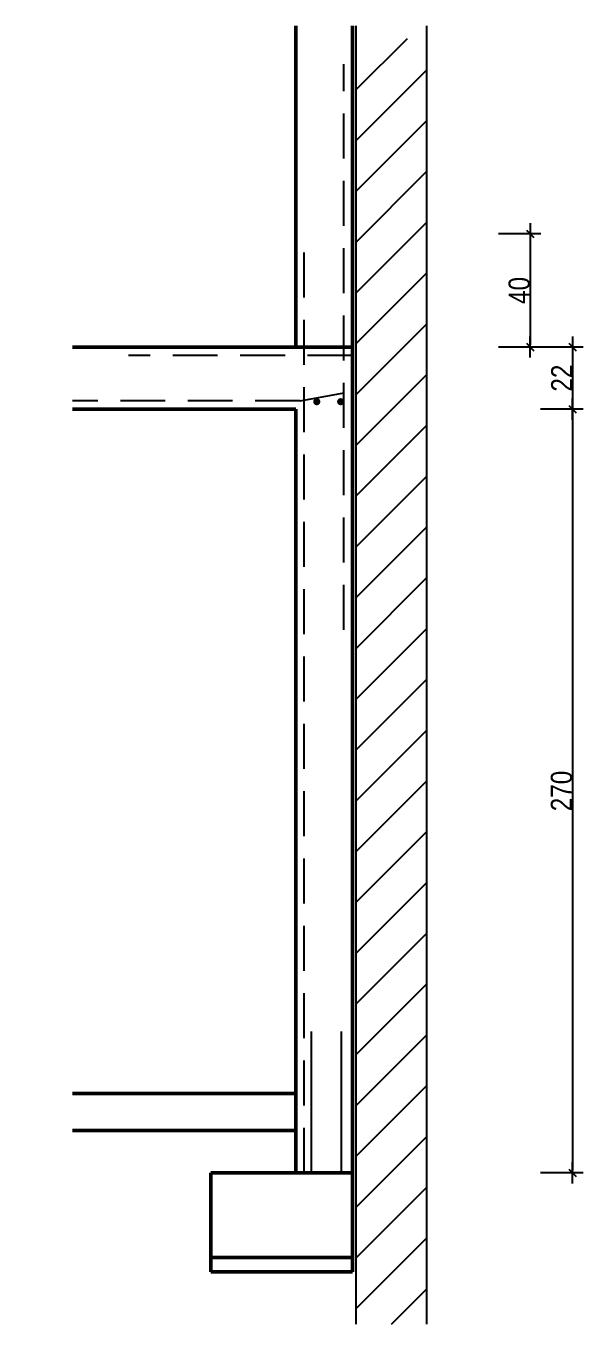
# Model space of a CAD drawing. Header units: centimetres. Extents: x -4990 to 114398, y -61489 to -12305.
# Drawn here: x 36234 to 36628, y -42659 to -41741 of the extents above; entities that cross this region are included whole.
import ezdxf

# ---------------------------------------------------------------- set-up
doc = ezdxf.new("R2010")
doc.units = ezdxf.units.CM
doc.header["$LTSCALE"] = 0.5
doc.linetypes.add('CACHEX2', pattern=[19.05, 12.7, -6.35])
doc.layers.get('DEFPOINTS').update_dxf_attribs({"linetype": 'CONTINUOUS'})
for name, color, linetype in [('01_cote_gen', 4, 'CONTINUOUS'), ('01_linteaux', 2, 'CONTINUOUS'), ('01_poch_murs', 253, 'CONTINUOUS'), ('AA_COTES', 2, 'CONTINUOUS')]:
    doc.layers.add(name, color=color, linetype=linetype)
doc.layers.add('01_murs_coup', color=5, linetype='CONTINUOUS', lineweight=60)
doc.styles.add('STYLE2', font='ARIALN.TTF')
doc.dimstyles.new('JB25', dxfattribs={"dimscale": 0.1, "dimtxt": 150, "dimasz": 15, "dimexe": 0.1, "dimexo": 0.1, "dimgap": 0.09, "dimtad": 1, "dimdec": 1, "dimlfac": 0.5, "dimdsep": 46, "dimtxsty": 'STYLE2', "dimblk1": 'BOND_G', "dimblk2": 'BOND_D', "dimsah": 1, "dimcen": 1.5, "dimdle": 0.01, "dimse1": 1, "dimse2": 1, "dimclrd": 4, "dimclre": 2, "dimclrt": 6, "dimazin": 2, "dimtfac": 2.333333, "dimtdec": 1, "dimtix": 1, "dimtmove": 2, "dimatfit": 3, "dimldrblk": 'BOND_G', "dimfxl": 1, "dimtolj": 1, "dimtzin": 0, "dimarcsym": 0})

# ---------------------------------------------------------------- blocks, each defined once
blk = doc.blocks.new('BOND_G')
at = {"layer": 'AA_COTES', "color": 0}
for p, q in [((0, -5), (0, 15)), ((5, 0), (-5, 0)), ((1.77, 1.77), (-1.77, -1.77))]:
    blk.add_line(p, q, dxfattribs=at)
blk = doc.blocks.new('BOND_D')
at = {"layer": 'AA_COTES', "color": 0}
for p, q in [((5, 0), (-5, 0)), ((-1.77, -1.77), (1.77, 1.77)), ((0, 5), (0, -15))]:
    blk.add_line(p, q, dxfattribs=at)
blk = doc.blocks.new('*D4636')
at = {"layer": '01_cote_gen', "color": 4, "lineweight": -2, "ltscale": 2, "transparency": 16777216}
blk.add_line((36620.26, -41969.26), (36620.26, -42010.26), dxfattribs=at)
at = {"layer": 'DEFPOINTS', "color": 0, "ltscale": 2}
for p in [(36450.99, -41967.76), (36424.7, -42011.76), (36620.26, -42011.76)]:
    blk.add_point(p, dxfattribs=at)
at = {"layer": '01_cote_gen', "color": 4, "lineweight": -2, "ltscale": 2, "transparency": 16777216, "xscale": 1.5, "yscale": 1.5, "zscale": 1.5}
for name, p, rotation in [('BOND_G', (36620.26, -41967.76), 90), ('BOND_D', (36620.26, -42011.76), 270)]:
    blk.add_blockref(name, p, dxfattribs=dict(at, rotation=rotation))
at = {"layer": '01_cote_gen', "color": 6, "ltscale": 2, "transparency": 16777216, "insert": (36612.72, -41989.76), "char_height": 15, "attachment_point": 5, "rotation": 90, "style": 'STYLE2'}
blk.add_mtext('\\A1;22', dxfattribs=at)
blk = doc.blocks.new('*D4637')
at = {"layer": '01_cote_gen', "color": 4, "lineweight": -2, "ltscale": 2, "transparency": 16777216}
blk.add_line((36620.26, -42013.26), (36620.26, -42550.26), dxfattribs=at)
at = {"layer": 'DEFPOINTS', "color": 0, "ltscale": 2}
for p in [(36597.76, -42011.76), (36424.7, -42551.76), (36620.26, -42551.76)]:
    blk.add_point(p, dxfattribs=at)
at = {"layer": '01_cote_gen', "color": 4, "lineweight": -2, "ltscale": 2, "transparency": 16777216, "xscale": 1.5, "yscale": 1.5, "zscale": 1.5}
for name, p, rotation in [('BOND_G', (36620.26, -42011.76), 90), ('BOND_D', (36620.26, -42551.76), 270)]:
    blk.add_blockref(name, p, dxfattribs=dict(at, rotation=rotation))
at = {"layer": '01_cote_gen', "color": 6, "ltscale": 2, "transparency": 16777216, "insert": (36612.59, -42281.76), "char_height": 15, "attachment_point": 5, "rotation": 90, "style": 'STYLE2'}
blk.add_mtext('\\A1;270', dxfattribs=at)
blk = doc.blocks.new('*D4638')
at = {"layer": '01_cote_gen', "color": 4, "lineweight": -2, "ltscale": 2, "transparency": 16777216}
blk.add_line((36590.39, -41889.26), (36590.39, -41966.26), dxfattribs=at)
at = {"layer": 'DEFPOINTS', "color": 0, "ltscale": 2}
for p in [(36233.96, -41887.76), (36308.6, -41967.76), (36590.39, -41967.76)]:
    blk.add_point(p, dxfattribs=at)
at = {"layer": '01_cote_gen', "color": 4, "lineweight": -2, "ltscale": 2, "transparency": 16777216, "xscale": 1.5, "yscale": 1.5, "zscale": 1.5}
for name, p, rotation in [('BOND_G', (36590.39, -41887.76), 90), ('BOND_D', (36590.39, -41967.76), 270)]:
    blk.add_blockref(name, p, dxfattribs=dict(at, rotation=rotation))
at = {"layer": '01_cote_gen', "color": 6, "ltscale": 2, "transparency": 16777216, "insert": (36582.72, -41927.76), "char_height": 15, "attachment_point": 5, "rotation": 90, "style": 'STYLE2'}
blk.add_mtext('\\A1;40', dxfattribs=at)

msp = doc.modelspace()

# ---------------------------------------------------------------- hatches: boundary and pattern name
at = {"layer": '01_poch_murs', "ltscale": 2}
h = msp.add_hatch(dxfattribs=at)
h.set_pattern_fill('ANSI31', color=256, scale=8)
h.set_pattern_definition([(45, (4219.932, 0), (-17.960512, 17.960512), [])])
h.paths.add_polyline_path([(36517.195, -41749.587), (36467.195, -41749.587), (36467.195, -42658.739), (36517.195, -42658.739)])

# ---------------------------------------------------------------- linework, layer by layer
at = {"layer": '01_linteaux'}
for p, q in [((36467.195, -41740.704), (36467.195, -42658.739)), ((36517.195, -41740.704), (36517.195, -42658.739)), ((36435.677, -42451.757), (36435.677, -42551.757)), ((36456.845, -42451.757), (36456.845, -42551.757))]:
    msp.add_line(p, q, dxfattribs=at)
at = {"layer": '01_linteaux', "linetype": 'CACHEX2', "ltscale": 5}
for p, q in [((36458.704, -42167.759), (36458.704, -41767.759)), ((36430.704, -42551.757), (36430.704, -41887.759)), ((36464.705, -41973.759), (36306.328, -41973.76)), ((36427.686, -42005.759), (36266.795, -42005.76)), ((36427.686, -42005.759), (36458.861, -42000.196))]:
    msp.add_line(p, q, dxfattribs=at)
at = {"layer": '01_linteaux', "linetype": 'CACHEX2', "ltscale": 5, "const_width": 2.5}
for points in [[(36438.274, -42006.428, 1), (36440.774, -42006.428, 1)], [(36455.165, -42006.428, 1), (36457.665, -42006.428, 1)]]:
    msp.add_lwpolyline(points, format="xyb", close=True, dxfattribs=at)
at = {"layer": '01_murs_coup', "linetype": 'Continuous', "lineweight": 50}
for p, q in [((36424.704, -41967.759), (36424.704, -41740.704)), ((36464.704, -42551.757), (36464.704, -41740.704)), ((36464.704, -41967.759), (36266.795, -41967.76)), ((36424.702, -42011.759), (36266.795, -42011.76)), ((36424.704, -42551.757), (36424.704, -42011.759)), ((36424.704, -42495.759), (36266.797, -42495.76)), ((36424.704, -42521.759), (36266.797, -42521.76)), ((36364.704, -42621.757), (36364.704, -42551.757)), ((36364.704, -42551.757), (36464.704, -42551.757)), ((36464.704, -42551.757), (36464.704, -42621.757)), ((36364.704, -42611.757), (36464.704, -42611.757)), ((36364.704, -42621.757), (36464.704, -42621.757))]:
    msp.add_line(p, q, dxfattribs=at)

# ---------------------------------------------------------------- dimensions: what is measured, and where the dimension line sits
at = {"layer": '01_cote_gen', "ltscale": 2}
for base, p1, p2, picture, middle in [((36590.385, -41967.76), (36233.957, -41887.759), (36308.602, -41967.76), '*D4638', (36582.718, -41927.76)), ((36620.256, -42011.759), (36450.987, -41967.759), (36424.704, -42011.759), '*D4636', (36612.717, -41989.759)), ((36620.256, -42551.757), (36597.756, -42011.759), (36424.704, -42551.757), '*D4637', (36612.589, -42281.758))]:
    dim = msp.add_linear_dim(base=base, p1=p1, p2=p2, angle=90, dimstyle='JB25', dxfattribs=at)
    dim.commit()
    dim.dimension.update_dxf_attribs({"geometry": picture, "text_midpoint": middle})

doc.saveas('drawing.dxf')
